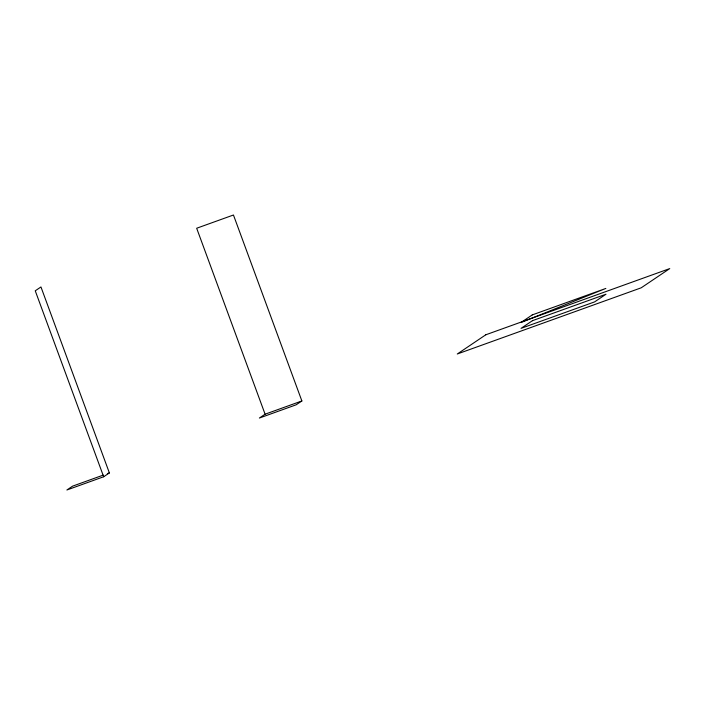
<?xml version="1.0" encoding="UTF-8"?>
<svg xmlns="http://www.w3.org/2000/svg" width="705" height="705" viewBox="0 0 705 705"><rect width="100%" height="100%" fill="white"/><g stroke="black" fill="none" stroke-linecap="round" stroke-linejoin="round"><path stroke-width="1.06" d="M103.67 476.756L109.372 472.914L40.96 286.961L35.25 290.804L103.67 476.756L66.878 489.993L72.589 486.15L103.238 475.117M265.089 414.196L259.378 418.039L296.162 404.802L301.872 400.96L233.452 215.007L196.669 228.244L265.089 414.196L301.872 400.96M107.327 473.645L109.372 472.914M485.815 334.778L457.281 353.998L641.215 287.807L669.75 268.587L485.815 334.778M532.266 314.906L520.854 322.599L605.842 288.433L532.266 314.906M532.434 320.687L521.021 328.371L594.597 301.899L606.009 294.214L532.434 320.687"/></g></svg>
